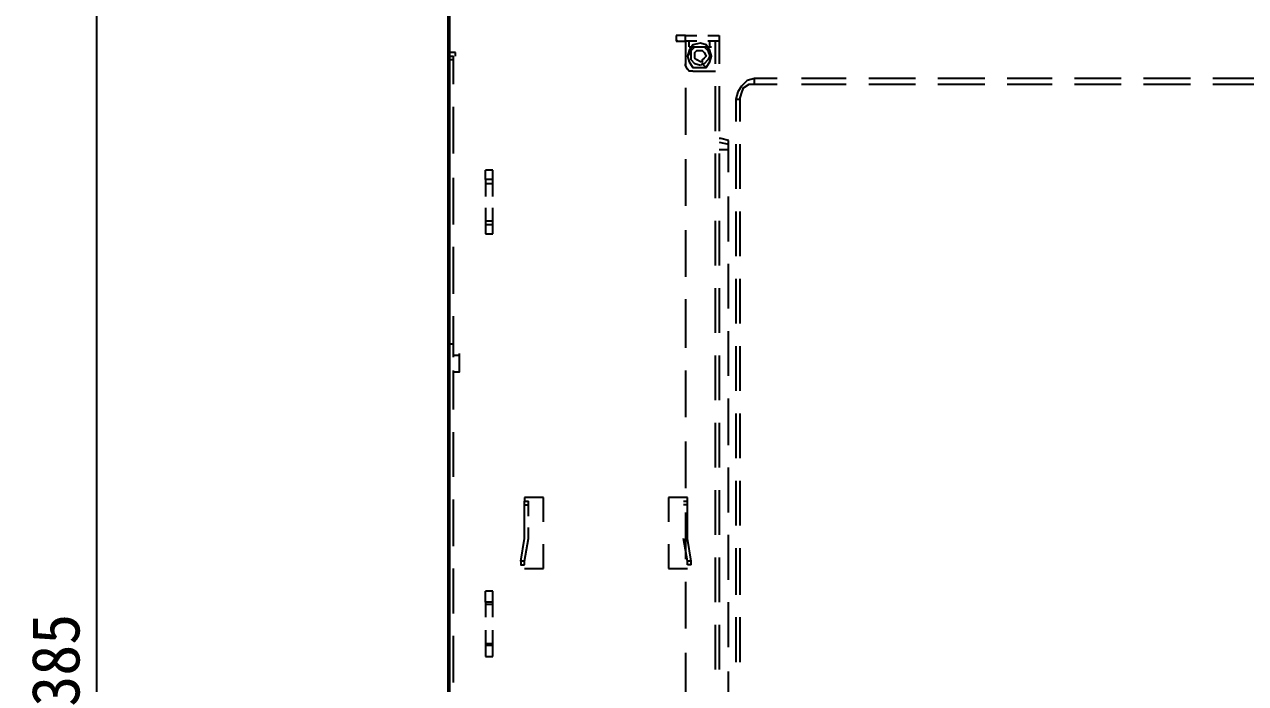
# Model space of a CAD drawing. Header units: millimetres. Extents: x 929 to 1725, y 58 to 532.
# Drawn here: x 1421.8 to 1498.2, y 439.9 to 481.1 of the extents above; entities that cross this region are included whole.
import ezdxf

# ---------------------------------------------------------------- set-up
doc = ezdxf.new("R2010")
doc.units = ezdxf.units.MM
doc.header["$MEASUREMENT"] = 0
doc.header["$PDSIZE"] = -10
doc.layers.get('Defpoints').update_dxf_attribs({"linetype": 'CONTINUOUS'})
doc.layers.add('TI-TEXT', color=3, linetype='CONTINUOUS')
doc.layers.add('TT-WIRE-EQPM', color=6, linetype='CONTINUOUS')
doc.styles.add('굴림체', font='GulimChe.ttf')
doc.dimstyles.new('NEW', dxfattribs={"dimtxt": 3, "dimasz": 3, "dimexe": 1, "dimexo": 2, "dimgap": 1, "dimtad": 1, "dimdec": 4, "dimzin": 0, "dimdsep": 46, "dimtxsty": '굴림체', "dimcen": 0.09, "dimclrd": 1, "dimclre": 1, "dimadec": 0, "dimazin": 0, "dimtfac": 1, "dimtdec": 4, "dimtofl": 0, "dimtmove": 2, "dimatfit": 3, "dimfxl": 0, "dimtolj": 1, "dimtzin": 0, "dimarcsym": 0})

# ---------------------------------------------------------------- blocks, each defined once
blk = doc.blocks.new('*D0')
at = {"layer": 'Defpoints', "color": 0, "linetype": 'ByBlock', "ltscale": 5}
for p in [(1448.155, 487.549), (1426.268, 395.086), (1442.42, 395.086)]:
    blk.add_point(p, dxfattribs=at)
at = {"layer": 'TI-TEXT', "color": 1, "linetype": 'ByBlock', "lineweight": -2, "ltscale": 5}
for p, q in [((1446.155, 487.549), (1425.268, 487.549)), ((1426.268, 484.549), (1426.268, 398.086)), ((1440.42, 395.086), (1425.268, 395.086))]:
    blk.add_line(p, q, dxfattribs=at)
at = {"layer": 'TI-TEXT', "color": 1, "linetype": 'ByBlock', "ltscale": 5}
for points in [[(1425.768, 484.549), (1426.768, 484.549), (1426.268, 487.549)], [(1425.768, 398.086), (1426.768, 398.086), (1426.268, 395.086)]]:
    blk.add_solid(points, dxfattribs=at)
at = {"layer": 'TI-TEXT', "color": 0, "linetype": 'ByBlock', "ltscale": 5, "insert": (1423.735, 441.318), "char_height": 3, "attachment_point": 5, "rotation": 90, "style": '굴림체'}
blk.add_mtext('\\A1;385', dxfattribs=at)

msp = doc.modelspace()

# ---------------------------------------------------------------- linework, layer by layer
at = {"layer": 'TT-WIRE-EQPM', "linetype": 'Continuous'}
for points in [[(1448.27229, 487.54926), (1448.27229, 441.31782), (1448.27229, 398.01243)], [(1448.38933, 395.08638), (1448.38933, 487.54926)], [(1462.55137, 480.40972), (1462.55137, 480.17564), (1462.66841, 480.05859)], [(1463.13658, 480.40972), (1462.90249, 480.40972), (1462.78545, 480.40972), (1462.66841, 480.40972), (1462.55137, 480.40972)], [(1462.55137, 480.40972), (1462.55137, 480.05859)], [(1462.55137, 480.05859), (1462.66841, 480.05859), (1462.78545, 480.05859), (1462.90249, 480.05859), (1463.13658, 480.05859)], [(1463.13658, 480.40972), (1463.83883, 480.40972)], [(1463.13658, 480.05859), (1463.13658, 480.40972)], [(1463.13658, 480.05859), (1463.13658, 478.53705)], [(1463.83883, 480.05859), (1463.13658, 480.05859)], [(1463.37066, 479.70747), (1463.37066, 480.05859)], [(1464.54108, 480.40972), (1465.24333, 480.40972)], [(1465.24333, 480.05859), (1464.54108, 480.05859)], [(1464.65812, 479.70747), (1464.65812, 480.05859)], [(1465.00924, 478.6541), (1465.00924, 480.05859)], [(1465.24333, 480.40972), (1465.24333, 480.05859)], [(1465.24333, 480.05859), (1465.24333, 478.6541)], [(1448.74046, 479.35635), (1448.38933, 479.35635)], [(1448.74046, 479.12226), (1448.74046, 479.35635)], [(1464.07291, 479.94155), (1463.60474, 479.82451), (1463.37066, 479.47339), (1463.25362, 479.12226), (1463.37066, 478.77114), (1463.60474, 478.42001), (1464.07291, 478.42001), (1464.42403, 478.42001), (1464.65812, 478.77114), (1464.77516, 479.12226), (1464.65812, 479.47339), (1464.42403, 479.82451), (1464.07291, 479.94155)], [(1463.37066, 479.70747), (1463.37066, 479.70747), (1463.72178, 479.70747), (1464.07291, 479.70747), (1464.42403, 479.70747), (1464.65812, 479.70747), (1464.77516, 479.70747)], [(1463.4877, 479.12226), (1463.37066, 479.47339), (1463.4877, 479.47339)], [(1463.4877, 479.12226), (1463.4877, 479.47339), (1463.72178, 479.70747)], [(1463.72178, 479.70747), (1464.07291, 479.70747), (1464.18995, 479.70747), (1464.30699, 479.70747), (1464.54108, 479.47339), (1464.65812, 479.12226), (1464.54108, 478.88818), (1464.30699, 478.6541), (1464.18995, 478.6541)], [(1464.07291, 478.77114), (1463.83883, 478.88818), (1463.72178, 479.00522), (1463.72178, 479.12226), (1463.72178, 479.35635), (1463.83883, 479.47339), (1464.07291, 479.47339), (1464.18995, 479.47339), (1464.18995, 479.47339), (1464.30699, 479.35635), (1464.42403, 479.12226), (1464.30699, 479.00522), (1464.18995, 478.88818), (1464.18995, 478.77114), (1464.07291, 478.77114)], [(1448.38933, 479.12226), (1448.62342, 479.12226)], [(1448.62342, 478.88818), (1448.38933, 478.88818)], [(1448.62342, 478.88818), (1448.62342, 479.00522), (1448.62342, 479.00522), (1448.62342, 479.12226), (1448.62342, 479.12226)], [(1448.62342, 477.36664), (1448.62342, 478.88818)], [(1463.60474, 478.18593), (1463.37066, 478.18593), (1463.25362, 478.30297), (1463.13658, 478.53705), (1463.13658, 478.6541)], [(1464.07291, 478.53705), (1463.72178, 478.6541), (1463.4877, 478.88818), (1463.4877, 479.12226)], [(1464.18995, 478.6541), (1464.07291, 478.53705)], [(1464.18995, 478.6541), (1464.42403, 478.42001)], [(1463.60474, 478.18593), (1465.00924, 478.18593)], [(1467.46712, 477.71776), (1466.99895, 477.60072), (1466.64783, 477.2496), (1466.41374, 476.89847), (1466.2967, 476.4303)], [(1467.46712, 477.36664), (1467.46712, 477.71776)], [(1468.87162, 477.71776), (1467.46712, 477.71776)], [(1471.79766, 477.71776), (1470.39316, 477.71776)], [(1473.20216, 477.71776), (1471.79766, 477.71776)], [(1476.1282, 477.71776), (1474.60665, 477.71776)], [(1477.53269, 477.71776), (1476.1282, 477.71776)], [(1480.34169, 477.71776), (1478.93719, 477.71776)], [(1481.86323, 477.71776), (1480.34169, 477.71776)], [(1484.67223, 477.71776), (1483.26773, 477.71776)], [(1486.07673, 477.71776), (1484.67223, 477.71776)], [(1489.00277, 477.71776), (1487.48123, 477.71776)], [(1490.40727, 477.71776), (1489.00277, 477.71776)], [(1493.21627, 477.71776), (1491.81177, 477.71776)], [(1494.73781, 477.71776), (1493.21627, 477.71776)], [(1497.54681, 477.71776), (1496.14231, 477.71776)], [(1498.95131, 477.71776), (1497.54681, 477.71776)], [(1463.13658, 477.13255), (1463.13658, 475.61101)], [(1465.00924, 475.8451), (1465.00924, 477.2496)], [(1465.24333, 477.2496), (1465.24333, 475.8451)], [(1466.53078, 476.4303), (1466.64783, 476.78143), (1466.76487, 477.13255), (1467.11599, 477.36664), (1467.46712, 477.36664)], [(1467.46712, 477.36664), (1468.87162, 477.36664)], [(1470.39316, 477.36664), (1471.79766, 477.36664)], [(1471.79766, 477.36664), (1473.20216, 477.36664)], [(1474.60665, 477.36664), (1476.1282, 477.36664)], [(1476.1282, 477.36664), (1477.53269, 477.36664)], [(1478.93719, 477.36664), (1480.34169, 477.36664)], [(1480.34169, 477.36664), (1481.86323, 477.36664)], [(1483.26773, 477.36664), (1484.67223, 477.36664)], [(1484.67223, 477.36664), (1486.07673, 477.36664)], [(1487.48123, 477.36664), (1489.00277, 477.36664)], [(1489.00277, 477.36664), (1490.40727, 477.36664)], [(1491.81177, 477.36664), (1493.21627, 477.36664)], [(1493.21627, 477.36664), (1494.73781, 477.36664)], [(1496.14231, 477.36664), (1497.54681, 477.36664)], [(1497.54681, 477.36664), (1498.95131, 477.36664)], [(1466.2967, 476.4303), (1466.2967, 475.02581)], [(1466.2967, 476.4303), (1466.53078, 476.4303)], [(1466.53078, 476.4303), (1466.53078, 475.02581)], [(1448.62342, 474.4406), (1448.62342, 475.96214)], [(1463.13658, 475.61101), (1463.13658, 474.20651)], [(1465.00924, 474.4406), (1465.00924, 475.8451)], [(1465.24333, 475.8451), (1465.24333, 474.4406)], [(1448.62342, 473.0361), (1448.62342, 474.4406)], [(1465.82853, 473.85539), (1465.36037, 473.97243), (1465.24333, 473.97243)], [(1465.82853, 473.62131), (1465.82853, 473.85539)], [(1465.24333, 473.73835), (1465.82853, 473.62131)], [(1465.82853, 473.27018), (1465.24333, 473.27018)], [(1465.82853, 473.27018), (1465.82853, 473.38722), (1465.82853, 473.50426), (1465.82853, 473.62131)], [(1465.82853, 471.86568), (1465.82853, 473.27018)], [(1466.2967, 473.62131), (1466.2967, 472.21681)], [(1466.53078, 473.62131), (1466.53078, 472.21681)], [(1463.13658, 472.68497), (1463.13658, 471.28047)], [(1465.00924, 471.6316), (1465.00924, 473.0361)], [(1465.24333, 473.0361), (1465.24333, 471.6316)], [(1450.61312, 471.39752), (1450.61312, 471.98272)], [(1451.08129, 471.98272), (1450.61312, 471.98272)], [(1451.08129, 471.39752), (1451.08129, 471.98272)], [(1465.00924, 470.2271), (1465.00924, 471.6316)], [(1465.24333, 471.6316), (1465.24333, 470.2271)], [(1466.2967, 472.21681), (1466.2967, 470.81231)], [(1466.53078, 472.21681), (1466.53078, 470.81231)], [(1448.62342, 470.11006), (1448.62342, 471.51456)], [(1450.61312, 471.39752), (1450.61312, 471.28047), (1450.61312, 471.16343)], [(1451.08129, 471.39752), (1450.61312, 471.39752)], [(1450.61312, 471.16343), (1451.08129, 471.16343)], [(1450.61312, 471.16343), (1450.61312, 470.34414)], [(1451.08129, 471.16343), (1451.08129, 471.28047), (1451.08129, 471.39752)], [(1451.08129, 470.34414), (1451.08129, 471.16343)], [(1463.13658, 471.28047), (1463.13658, 469.75893)], [(1448.62342, 468.58852), (1448.62342, 470.11006)], [(1465.82853, 468.93964), (1465.82853, 470.34414)], [(1450.61312, 469.64189), (1450.61312, 468.8226)], [(1451.08129, 468.8226), (1451.08129, 469.64189)], [(1466.2967, 469.40781), (1466.2967, 468.00331)], [(1466.53078, 469.40781), (1466.53078, 468.00331)], [(1450.61312, 468.8226), (1451.08129, 468.8226)], [(1450.61312, 468.8226), (1450.61312, 468.70556), (1450.61312, 468.58852)], [(1450.61312, 468.58852), (1451.08129, 468.58852)], [(1450.61312, 468.58852), (1450.61312, 468.00331)], [(1451.08129, 468.58852), (1451.08129, 468.70556), (1451.08129, 468.8226)], [(1451.08129, 468.00331), (1451.08129, 468.58852)], [(1465.00924, 467.4181), (1465.00924, 468.8226)], [(1465.24333, 468.8226), (1465.24333, 467.4181)], [(1465.82853, 467.53514), (1465.82853, 468.93964)], [(1450.61312, 468.00331), (1451.08129, 468.00331)], [(1463.13658, 468.23739), (1463.13658, 466.83289)], [(1466.2967, 468.00331), (1466.2967, 466.59881)], [(1466.53078, 468.00331), (1466.53078, 466.59881)], [(1448.62342, 465.66248), (1448.62342, 467.18402)], [(1465.00924, 466.0136), (1465.00924, 467.4181)], [(1465.24333, 467.4181), (1465.24333, 466.0136)], [(1463.13658, 466.83289), (1463.13658, 465.31135)], [(1448.62342, 464.25798), (1448.62342, 465.66248)], [(1465.82853, 464.72614), (1465.82853, 466.13064)], [(1465.82853, 463.32164), (1465.82853, 464.72614)], [(1466.2967, 465.19431), (1466.2967, 463.78981)], [(1466.53078, 465.19431), (1466.53078, 463.78981)], [(1463.13658, 463.90685), (1463.13658, 462.38531)], [(1465.00924, 463.2046), (1465.00924, 464.6091)], [(1465.24333, 464.6091), (1465.24333, 463.2046)], [(1465.00924, 461.8001), (1465.00924, 463.2046)], [(1465.24333, 463.2046), (1465.24333, 461.8001)], [(1466.2967, 463.78981), (1466.2967, 462.38531)], [(1466.53078, 463.78981), (1466.53078, 462.38531)], [(1448.62342, 461.33194), (1448.62342, 462.85348)], [(1463.13658, 462.38531), (1463.13658, 460.86377)], [(1465.82853, 460.51265), (1465.82853, 461.91715)], [(1448.62342, 461.09785), (1448.38933, 461.09785)], [(1448.62342, 461.09785), (1448.62342, 461.09785), (1448.62342, 461.2149), (1448.62342, 461.2149), (1448.62342, 461.33194)], [(1448.62342, 460.27856), (1448.62342, 460.86377), (1448.62342, 461.09785)], [(1466.2967, 460.98081), (1466.2967, 459.57631)], [(1466.53078, 460.98081), (1466.53078, 459.57631)], [(1448.97454, 460.3956), (1448.62342, 460.3956)], [(1448.97454, 460.51265), (1448.97454, 460.3956), (1448.97454, 460.16152), (1448.97454, 459.92744), (1448.97454, 459.57631), (1448.97454, 459.34223), (1448.97454, 459.34223)], [(1465.00924, 458.9911), (1465.00924, 460.3956)], [(1465.24333, 460.3956), (1465.24333, 458.9911)], [(1465.82853, 459.10815), (1465.82853, 460.51265)], [(1448.62342, 458.75702), (1448.62342, 459.34223), (1448.62342, 459.45927)], [(1448.97454, 459.34223), (1448.62342, 459.34223)], [(1463.13658, 459.45927), (1463.13658, 457.93773)], [(1466.2967, 459.57631), (1466.2967, 458.17181)], [(1466.53078, 459.57631), (1466.53078, 458.17181)], [(1448.62342, 458.52294), (1448.62342, 458.52294), (1448.62342, 458.63998), (1448.62342, 458.63998), (1448.62342, 458.75702)], [(1465.00924, 457.58661), (1465.00924, 458.9911)], [(1465.24333, 458.9911), (1465.24333, 457.58661)], [(1448.62342, 457.0014), (1448.62342, 458.52294)], [(1463.13658, 457.93773), (1463.13658, 456.53323)], [(1465.82853, 456.18211), (1465.82853, 457.70365)], [(1466.2967, 456.76731), (1466.2967, 455.36281)], [(1466.53078, 456.76731), (1466.53078, 455.36281)], [(1448.62342, 454.1924), (1448.62342, 455.5969)], [(1465.00924, 454.77761), (1465.00924, 456.18211)], [(1465.24333, 456.18211), (1465.24333, 454.77761)], [(1465.82853, 454.77761), (1465.82853, 456.18211)], [(1463.13658, 455.01169), (1463.13658, 453.60719)], [(1465.00924, 453.37311), (1465.00924, 454.77761)], [(1465.24333, 454.77761), (1465.24333, 453.37311)], [(1466.2967, 455.36281), (1466.2967, 453.95832)], [(1466.53078, 455.36281), (1466.53078, 453.95832)], [(1448.62342, 452.7879), (1448.62342, 454.1924)], [(1463.13658, 453.60719), (1463.13658, 452.08565)], [(1465.82853, 451.96861), (1465.82853, 453.37311)], [(1466.2967, 452.55382), (1466.2967, 451.14932)], [(1466.53078, 452.55382), (1466.53078, 451.14932)], [(1465.00924, 450.56411), (1465.00924, 451.96861)], [(1465.24333, 451.96861), (1465.24333, 450.56411)], [(1465.82853, 450.56411), (1465.82853, 451.96861)], [(1448.62342, 449.9789), (1448.62342, 451.3834)], [(1453.071, 451.50044), (1453.071, 451.26636)], [(1454.24141, 451.50044), (1453.071, 451.50044)], [(1453.071, 451.26636), (1453.30508, 451.26636)], [(1453.071, 451.03228), (1453.071, 451.14932), (1453.071, 451.26636), (1453.071, 451.26636), (1453.071, 451.26636)], [(1453.071, 448.92553), (1453.071, 451.03228)], [(1453.071, 451.03228), (1453.30508, 451.03228)], [(1453.30508, 451.03228), (1453.30508, 451.14932), (1453.30508, 451.26636), (1453.30508, 451.26636), (1453.30508, 451.26636)], [(1453.30508, 450.33003), (1453.30508, 451.03228)], [(1454.24141, 449.9789), (1454.24141, 451.50044)], [(1462.0832, 451.50044), (1462.0832, 449.9789)], [(1463.25362, 451.50044), (1462.0832, 451.50044)], [(1463.01954, 451.26636), (1463.25362, 451.26636)], [(1463.25362, 451.03228), (1463.01954, 451.03228)], [(1463.25362, 451.26636), (1463.25362, 451.50044)], [(1463.25362, 451.03228), (1463.25362, 451.14932), (1463.25362, 451.26636), (1463.25362, 451.26636), (1463.25362, 451.26636)], [(1463.25362, 448.92553), (1463.25362, 451.03228)], [(1466.2967, 451.14932), (1466.2967, 449.74482)], [(1466.53078, 451.14932), (1466.53078, 449.74482)], [(1463.13658, 450.56411), (1463.13658, 449.15961)], [(1465.00924, 449.15961), (1465.00924, 450.56411)], [(1465.24333, 450.56411), (1465.24333, 449.15961)], [(1448.62342, 448.45736), (1448.62342, 449.9789)], [(1453.30508, 448.92553), (1453.30508, 449.62778)], [(1452.83691, 447.52103), (1453.071, 448.92553)], [(1453.071, 447.52103), (1453.30508, 448.92553)], [(1463.25362, 447.52103), (1463.01954, 448.92553)], [(1463.13658, 449.15961), (1463.13658, 447.63807)], [(1463.4877, 447.52103), (1463.25362, 448.92553)], [(1465.82853, 447.75511), (1465.82853, 449.15961)], [(1454.24141, 447.05286), (1454.24141, 448.5744)], [(1462.0832, 448.5744), (1462.0832, 447.05286)], [(1466.2967, 448.34032), (1466.2967, 446.93582)], [(1466.53078, 448.34032), (1466.53078, 446.93582)], [(1452.83691, 447.52103), (1452.83691, 447.40399), (1452.83691, 447.28694), (1452.83691, 447.28694), (1452.83691, 447.28694)], [(1453.071, 447.52103), (1452.83691, 447.52103)], [(1452.83691, 447.28694), (1453.071, 447.28694)], [(1453.071, 447.28694), (1453.071, 447.28694), (1453.071, 447.28694), (1453.071, 447.40399), (1453.071, 447.52103)], [(1463.25362, 447.28694), (1463.25362, 447.28694), (1463.25362, 447.28694), (1463.25362, 447.40399), (1463.25362, 447.52103)], [(1463.4877, 447.52103), (1463.25362, 447.52103)], [(1463.4877, 447.28694), (1463.25362, 447.28694)], [(1463.4877, 447.28694), (1463.4877, 447.28694), (1463.4877, 447.28694), (1463.4877, 447.40399), (1463.4877, 447.52103)], [(1465.00924, 446.35061), (1465.00924, 447.75511)], [(1465.24333, 447.75511), (1465.24333, 446.35061)], [(1465.82853, 446.35061), (1465.82853, 447.75511)], [(1448.62342, 445.64836), (1448.62342, 447.05286)], [(1453.071, 447.05286), (1454.24141, 447.05286)], [(1462.0832, 447.05286), (1463.25362, 447.05286)], [(1465.00924, 444.94611), (1465.00924, 446.35061)], [(1465.24333, 446.35061), (1465.24333, 444.94611)], [(1466.2967, 446.93582), (1466.2967, 445.41428)], [(1466.53078, 446.93582), (1466.53078, 445.41428)], [(1448.62342, 444.24386), (1448.62342, 445.64836)], [(1450.61312, 444.94611), (1450.61312, 445.64836)], [(1451.08129, 445.64836), (1450.61312, 445.64836)], [(1451.08129, 444.94611), (1451.08129, 445.64836)], [(1463.13658, 446.23357), (1463.13658, 444.71203)], [(1450.61312, 444.94611), (1450.61312, 444.82907), (1450.61312, 444.82907)], [(1451.08129, 444.94611), (1450.61312, 444.94611)], [(1450.61312, 444.82907), (1451.08129, 444.82907)], [(1450.61312, 444.82907), (1450.61312, 444.00978)], [(1451.08129, 444.82907), (1451.08129, 444.82907), (1451.08129, 444.94611)], [(1451.08129, 444.00978), (1451.08129, 444.82907)], [(1465.82853, 443.54161), (1465.82853, 444.94611)], [(1463.13658, 444.71203), (1463.13658, 443.30753)], [(1465.00924, 442.13711), (1465.00924, 443.54161)], [(1465.24333, 443.54161), (1465.24333, 442.13711)], [(1465.82853, 442.13711), (1465.82853, 443.54161)], [(1466.2967, 444.00978), (1466.2967, 442.60528)], [(1466.53078, 444.00978), (1466.53078, 442.60528)], [(1448.62342, 441.31782), (1448.62342, 442.83936)], [(1450.61312, 443.19049), (1450.61312, 442.3712)], [(1451.08129, 442.3712), (1451.08129, 443.19049)], [(1466.2967, 442.60528), (1466.2967, 441.20078)], [(1466.53078, 442.60528), (1466.53078, 441.20078)], [(1450.61312, 442.3712), (1451.08129, 442.3712)], [(1450.61312, 442.3712), (1450.61312, 442.25415), (1450.61312, 442.25415)], [(1450.61312, 442.25415), (1451.08129, 442.25415)], [(1450.61312, 442.25415), (1450.61312, 441.5519)], [(1451.08129, 442.25415), (1451.08129, 442.25415), (1451.08129, 442.3712)], [(1451.08129, 441.5519), (1451.08129, 442.25415)], [(1463.13658, 441.78599), (1463.13658, 440.26445)], [(1465.00924, 440.73261), (1465.00924, 442.13711)], [(1465.24333, 442.13711), (1465.24333, 440.73261)], [(1448.62342, 439.91332), (1448.62342, 441.31782)], [(1450.61312, 441.5519), (1451.08129, 441.5519)], [(1463.13658, 440.26445), (1463.13658, 438.85995)], [(1465.82853, 439.21107), (1465.82853, 440.61557)]]:
    msp.add_lwpolyline(points, dxfattribs=at)

# ---------------------------------------------------------------- dimensions: what is measured, and where the dimension line sits
at = {"layer": 'TI-TEXT', "linetype": 'ByBlock', "ltscale": 5}
dim = msp.add_linear_dim(base=(1426.26847, 395.08638), p1=(1448.15525, 487.54926), p2=(1442.42021, 395.08638), angle=90, text='385', dimstyle='NEW', dxfattribs=at)
dim.commit()
dim.dimension.update_dxf_attribs({"geometry": '*D0', "text_midpoint": (1423.73456, 441.31782)})

doc.saveas('drawing.dxf')
